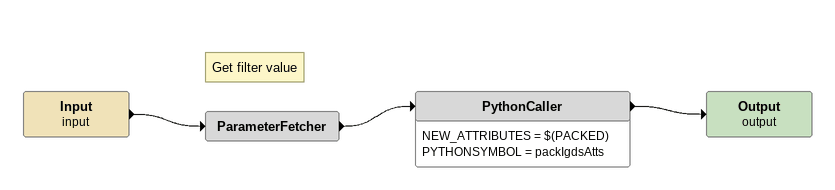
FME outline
Input (input)
    -> ParameterFetcher
Note: Get filter value
ParameterFetcher
    -> PythonCaller
PythonCaller
    NEW_ATTRIBUTES = $(PACKED)
    PYTHONSYMBOL = packIgdsAtts
    -> Output (output)
Output (output)
